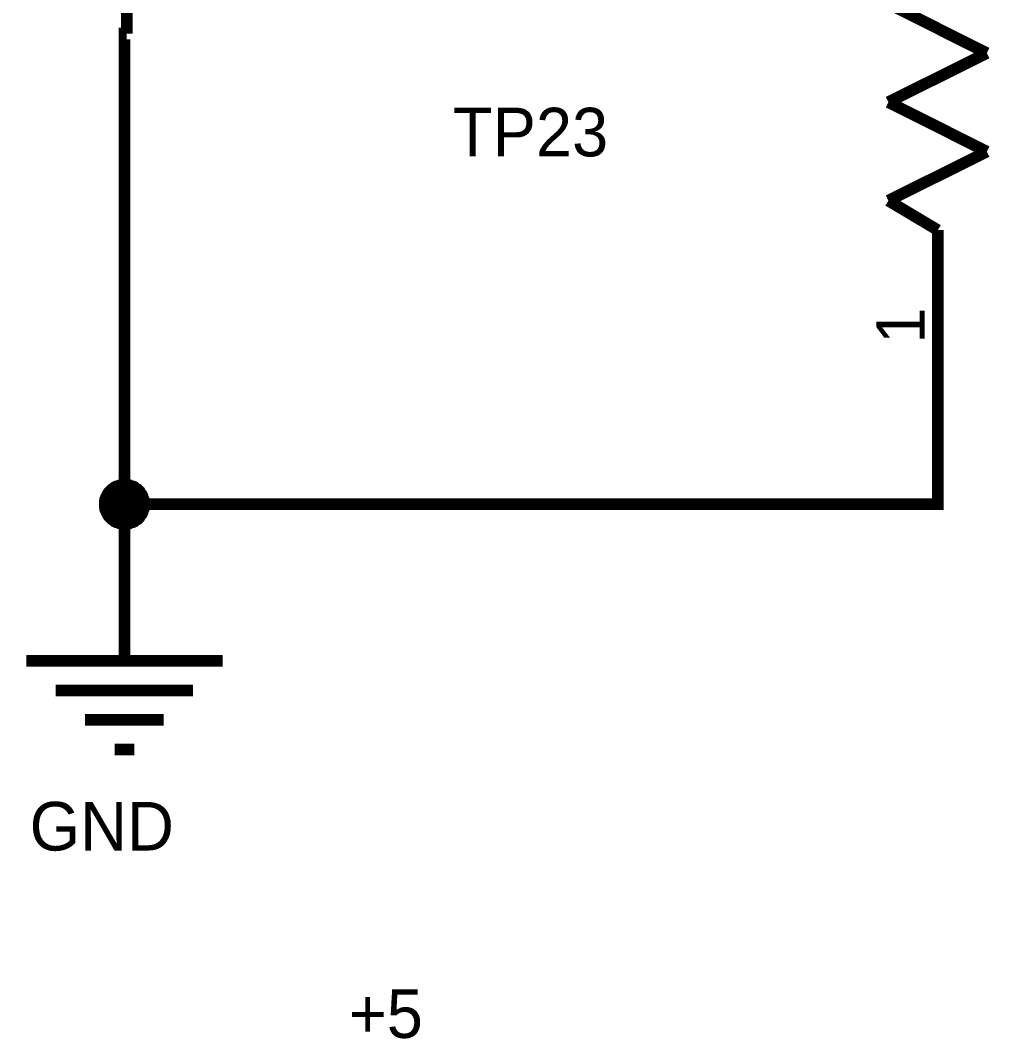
# Model space of a CAD drawing. Header units: millimetres. Extents: x 0 to 800, y 0 to 567.
# Drawn here: x 55.67 to 80.78, y 306.76 to 333.04 of the extents above; entities that cross this region are included whole.
import ezdxf

# ---------------------------------------------------------------- set-up
doc = ezdxf.new("R2010")
doc.units = ezdxf.units.MM
doc.layers.add('Sheet', color=255, linetype='Continuous')

msp = doc.modelspace()

# ---------------------------------------------------------------- linework, layer by layer
at = {"layer": 'Sheet'}
for points, const_width in [([(58.417, 337.785), (58.417, 332.7)], 0.3), ([(80.626, 332.196), (78.084, 333.473)], 0.3), ([(58.361, 319.048), (58.361, 320.549), (58.361, 332.7), (58.417, 332.7)], 0.3), ([(78.084, 330.931), (80.626, 332.196)], 0.3), ([(80.626, 329.654), (78.084, 330.931)], 0.3), ([(78.084, 328.388), (80.626, 329.654)], 0.3), ([(79.36, 327.627), (78.084, 328.388)], 0.3), ([(79.36, 327.627), (79.36, 322.542)], 0.3), ([(79.36, 327.627), (79.36, 326.865)], 0.3), ([(79.36, 322.542), (79.36, 320.549), (58.361, 320.549)], 0.3), ([(57.846, 320.549), (57.846, 320.571), (57.846, 320.605), (57.857, 320.627), (57.857, 320.65), (57.857, 320.672), (57.868, 320.694), (57.88, 320.728), (57.891, 320.75), (57.902, 320.773), (57.913, 320.795), (57.924, 320.806), (57.936, 320.829), (57.947, 320.851), (57.969, 320.874), (57.98, 320.885), (58.003, 320.907), (58.014, 320.918), (58.036, 320.941), (58.059, 320.952), (58.07, 320.963), (58.092, 320.986), (58.115, 320.997), (58.137, 321.008), (58.16, 321.008), (58.182, 321.019), (58.204, 321.03), (58.238, 321.042), (58.26, 321.042), (58.283, 321.042), (58.305, 321.053), (58.339, 321.053), (58.361, 321.053)], 0.3), ([(57.846, 320.549), (57.846, 320.571), (57.846, 320.605), (57.857, 320.627), (57.857, 320.65), (57.857, 320.672), (57.868, 320.694), (57.88, 320.728), (57.891, 320.75), (57.902, 320.773), (57.913, 320.795), (57.924, 320.806), (57.936, 320.829), (57.947, 320.851), (57.969, 320.874), (57.98, 320.885), (58.003, 320.907), (58.014, 320.918), (58.036, 320.941), (58.059, 320.952), (58.07, 320.963), (58.092, 320.986), (58.115, 320.997), (58.137, 321.008), (58.16, 321.008), (58.182, 321.019), (58.204, 321.03), (58.238, 321.042), (58.26, 321.042), (58.283, 321.042), (58.305, 321.053), (58.339, 321.053), (58.361, 321.053)], 0.3), ([(57.846, 320.549), (57.846, 320.571), (57.846, 320.605), (57.857, 320.627), (57.857, 320.65), (57.857, 320.672), (57.868, 320.694), (57.88, 320.728), (57.891, 320.75), (57.902, 320.773), (57.913, 320.795), (57.924, 320.806), (57.936, 320.829), (57.947, 320.851), (57.969, 320.874), (57.98, 320.885), (58.003, 320.907), (58.014, 320.918), (58.036, 320.941), (58.059, 320.952), (58.07, 320.963), (58.092, 320.986), (58.115, 320.997), (58.137, 321.008), (58.16, 321.008), (58.182, 321.019), (58.204, 321.03), (58.238, 321.042), (58.26, 321.042), (58.283, 321.042), (58.305, 321.053), (58.339, 321.053), (58.361, 321.053)], 0.3), ([(57.846, 320.549), (57.846, 320.571), (57.846, 320.605), (57.857, 320.627), (57.857, 320.65), (57.857, 320.672), (57.868, 320.694), (57.88, 320.728), (57.891, 320.75), (57.902, 320.773), (57.913, 320.795), (57.924, 320.806), (57.936, 320.829), (57.947, 320.851), (57.969, 320.874), (57.98, 320.885), (58.003, 320.907), (58.014, 320.918), (58.036, 320.941), (58.059, 320.952), (58.07, 320.963), (58.092, 320.986), (58.115, 320.997), (58.137, 321.008), (58.16, 321.008), (58.182, 321.019), (58.204, 321.03), (58.238, 321.042), (58.26, 321.042), (58.283, 321.042), (58.305, 321.053), (58.339, 321.053), (58.361, 321.053)], 0.3), ([(57.846, 320.549), (57.846, 320.571), (57.846, 320.605), (57.857, 320.627), (57.857, 320.65), (57.857, 320.672), (57.868, 320.694), (57.88, 320.728), (57.891, 320.75), (57.902, 320.773), (57.913, 320.795), (57.924, 320.806), (57.936, 320.829), (57.947, 320.851), (57.969, 320.874), (57.98, 320.885), (58.003, 320.907), (58.014, 320.918), (58.036, 320.941), (58.059, 320.952), (58.07, 320.963), (58.092, 320.986), (58.115, 320.997), (58.137, 321.008), (58.16, 321.008), (58.182, 321.019), (58.204, 321.03), (58.238, 321.042), (58.26, 321.042), (58.283, 321.042), (58.305, 321.053), (58.339, 321.053), (58.361, 321.053)], 0.0991), ([(57.846, 320.549), (57.846, 320.571), (57.846, 320.605), (57.857, 320.627), (57.857, 320.65), (57.857, 320.672), (57.868, 320.694), (57.88, 320.728), (57.891, 320.75), (57.902, 320.773), (57.913, 320.795), (57.924, 320.806), (57.936, 320.829), (57.947, 320.851), (57.969, 320.874), (57.98, 320.885), (58.003, 320.907), (58.014, 320.918), (58.036, 320.941), (58.059, 320.952), (58.07, 320.963), (58.092, 320.986), (58.115, 320.997), (58.137, 321.008), (58.16, 321.008), (58.182, 321.019), (58.204, 321.03), (58.238, 321.042), (58.26, 321.042), (58.283, 321.042), (58.305, 321.053), (58.339, 321.053), (58.361, 321.053)], 0.0991), ([(57.846, 320.549), (57.846, 320.571), (57.846, 320.605), (57.857, 320.627), (57.857, 320.65), (57.857, 320.672), (57.868, 320.694), (57.88, 320.728), (57.891, 320.75), (57.902, 320.773), (57.913, 320.795), (57.924, 320.806), (57.936, 320.829), (57.947, 320.851), (57.969, 320.874), (57.98, 320.885), (58.003, 320.907), (58.014, 320.918), (58.036, 320.941), (58.059, 320.952), (58.07, 320.963), (58.092, 320.986), (58.115, 320.997), (58.137, 321.008), (58.16, 321.008), (58.182, 321.019), (58.204, 321.03), (58.238, 321.042), (58.26, 321.042), (58.283, 321.042), (58.305, 321.053), (58.339, 321.053), (58.361, 321.053)], 0.0991), ([(57.846, 320.549), (57.846, 320.571), (57.846, 320.605), (57.857, 320.627), (57.857, 320.65), (57.857, 320.672), (57.868, 320.694), (57.88, 320.728), (57.891, 320.75), (57.902, 320.773), (57.913, 320.795), (57.924, 320.806), (57.936, 320.829), (57.947, 320.851), (57.969, 320.874), (57.98, 320.885), (58.003, 320.907), (58.014, 320.918), (58.036, 320.941), (58.059, 320.952), (58.07, 320.963), (58.092, 320.986), (58.115, 320.997), (58.137, 321.008), (58.16, 321.008), (58.182, 321.019), (58.204, 321.03), (58.238, 321.042), (58.26, 321.042), (58.283, 321.042), (58.305, 321.053), (58.339, 321.053), (58.361, 321.053)], 0.0991), ([(58.361, 321.053), (58.361, 321.053)], 0.3), ([(58.361, 321.053), (58.384, 321.053), (58.417, 321.053), (58.44, 321.042), (58.462, 321.042), (58.484, 321.042), (58.507, 321.03), (58.54, 321.019), (58.563, 321.008), (58.585, 321.008), (58.608, 320.997), (58.619, 320.986), (58.641, 320.963), (58.664, 320.952), (58.686, 320.941), (58.697, 320.918), (58.72, 320.907), (58.731, 320.885), (58.753, 320.874), (58.764, 320.851), (58.776, 320.829), (58.798, 320.806), (58.809, 320.795), (58.82, 320.773), (58.82, 320.75), (58.832, 320.728), (58.843, 320.694), (58.854, 320.672), (58.854, 320.65), (58.854, 320.627), (58.865, 320.605), (58.865, 320.571), (58.865, 320.549)], 0.3), ([(58.361, 321.053), (58.361, 321.053)], 0.3), ([(58.361, 321.053), (58.384, 321.053), (58.417, 321.053), (58.44, 321.042), (58.462, 321.042), (58.484, 321.042), (58.507, 321.03), (58.54, 321.019), (58.563, 321.008), (58.585, 321.008), (58.608, 320.997), (58.619, 320.986), (58.641, 320.963), (58.664, 320.952), (58.686, 320.941), (58.697, 320.918), (58.72, 320.907), (58.731, 320.885), (58.753, 320.874), (58.764, 320.851), (58.776, 320.829), (58.798, 320.806), (58.809, 320.795), (58.82, 320.773), (58.82, 320.75), (58.832, 320.728), (58.843, 320.694), (58.854, 320.672), (58.854, 320.65), (58.854, 320.627), (58.865, 320.605), (58.865, 320.571), (58.865, 320.549)], 0.3), ([(58.361, 321.053), (58.361, 321.053)], 0.3), ([(58.361, 321.053), (58.384, 321.053), (58.417, 321.053), (58.44, 321.042), (58.462, 321.042), (58.484, 321.042), (58.507, 321.03), (58.54, 321.019), (58.563, 321.008), (58.585, 321.008), (58.608, 320.997), (58.619, 320.986), (58.641, 320.963), (58.664, 320.952), (58.686, 320.941), (58.697, 320.918), (58.72, 320.907), (58.731, 320.885), (58.753, 320.874), (58.764, 320.851), (58.776, 320.829), (58.798, 320.806), (58.809, 320.795), (58.82, 320.773), (58.82, 320.75), (58.832, 320.728), (58.843, 320.694), (58.854, 320.672), (58.854, 320.65), (58.854, 320.627), (58.865, 320.605), (58.865, 320.571), (58.865, 320.549)], 0.3), ([(58.361, 321.053), (58.361, 321.053)], 0.3), ([(58.361, 321.053), (58.384, 321.053), (58.417, 321.053), (58.44, 321.042), (58.462, 321.042), (58.484, 321.042), (58.507, 321.03), (58.54, 321.019), (58.563, 321.008), (58.585, 321.008), (58.608, 320.997), (58.619, 320.986), (58.641, 320.963), (58.664, 320.952), (58.686, 320.941), (58.697, 320.918), (58.72, 320.907), (58.731, 320.885), (58.753, 320.874), (58.764, 320.851), (58.776, 320.829), (58.798, 320.806), (58.809, 320.795), (58.82, 320.773), (58.82, 320.75), (58.832, 320.728), (58.843, 320.694), (58.854, 320.672), (58.854, 320.65), (58.854, 320.627), (58.865, 320.605), (58.865, 320.571), (58.865, 320.549)], 0.3), ([(58.361, 321.053), (58.361, 321.053)], 0.0991), ([(58.361, 321.053), (58.384, 321.053), (58.417, 321.053), (58.44, 321.042), (58.462, 321.042), (58.484, 321.042), (58.507, 321.03), (58.54, 321.019), (58.563, 321.008), (58.585, 321.008), (58.608, 320.997), (58.619, 320.986), (58.641, 320.963), (58.664, 320.952), (58.686, 320.941), (58.697, 320.918), (58.72, 320.907), (58.731, 320.885), (58.753, 320.874), (58.764, 320.851), (58.776, 320.829), (58.798, 320.806), (58.809, 320.795), (58.82, 320.773), (58.82, 320.75), (58.832, 320.728), (58.843, 320.694), (58.854, 320.672), (58.854, 320.65), (58.854, 320.627), (58.865, 320.605), (58.865, 320.571), (58.865, 320.549)], 0.0991), ([(58.361, 321.053), (58.361, 321.053)], 0.0991), ([(58.361, 321.053), (58.384, 321.053), (58.417, 321.053), (58.44, 321.042), (58.462, 321.042), (58.484, 321.042), (58.507, 321.03), (58.54, 321.019), (58.563, 321.008), (58.585, 321.008), (58.608, 320.997), (58.619, 320.986), (58.641, 320.963), (58.664, 320.952), (58.686, 320.941), (58.697, 320.918), (58.72, 320.907), (58.731, 320.885), (58.753, 320.874), (58.764, 320.851), (58.776, 320.829), (58.798, 320.806), (58.809, 320.795), (58.82, 320.773), (58.82, 320.75), (58.832, 320.728), (58.843, 320.694), (58.854, 320.672), (58.854, 320.65), (58.854, 320.627), (58.865, 320.605), (58.865, 320.571), (58.865, 320.549)], 0.0991), ([(58.361, 321.053), (58.361, 321.053)], 0.0991), ([(58.361, 321.053), (58.384, 321.053), (58.417, 321.053), (58.44, 321.042), (58.462, 321.042), (58.484, 321.042), (58.507, 321.03), (58.54, 321.019), (58.563, 321.008), (58.585, 321.008), (58.608, 320.997), (58.619, 320.986), (58.641, 320.963), (58.664, 320.952), (58.686, 320.941), (58.697, 320.918), (58.72, 320.907), (58.731, 320.885), (58.753, 320.874), (58.764, 320.851), (58.776, 320.829), (58.798, 320.806), (58.809, 320.795), (58.82, 320.773), (58.82, 320.75), (58.832, 320.728), (58.843, 320.694), (58.854, 320.672), (58.854, 320.65), (58.854, 320.627), (58.865, 320.605), (58.865, 320.571), (58.865, 320.549)], 0.0991), ([(58.361, 321.053), (58.361, 321.053)], 0.0991), ([(58.361, 321.053), (58.384, 321.053), (58.417, 321.053), (58.44, 321.042), (58.462, 321.042), (58.484, 321.042), (58.507, 321.03), (58.54, 321.019), (58.563, 321.008), (58.585, 321.008), (58.608, 320.997), (58.619, 320.986), (58.641, 320.963), (58.664, 320.952), (58.686, 320.941), (58.697, 320.918), (58.72, 320.907), (58.731, 320.885), (58.753, 320.874), (58.764, 320.851), (58.776, 320.829), (58.798, 320.806), (58.809, 320.795), (58.82, 320.773), (58.82, 320.75), (58.832, 320.728), (58.843, 320.694), (58.854, 320.672), (58.854, 320.65), (58.854, 320.627), (58.865, 320.605), (58.865, 320.571), (58.865, 320.549)], 0.0991), ([(58.361, 320.045), (58.339, 320.045), (58.305, 320.045), (58.283, 320.056), (58.26, 320.056), (58.238, 320.056), (58.204, 320.067), (58.182, 320.078), (58.16, 320.09), (58.137, 320.09), (58.115, 320.101), (58.092, 320.112), (58.07, 320.134), (58.059, 320.146), (58.036, 320.157), (58.014, 320.179), (58.003, 320.19), (57.98, 320.213), (57.969, 320.224), (57.947, 320.246), (57.936, 320.269), (57.924, 320.291), (57.913, 320.302), (57.902, 320.325), (57.891, 320.347), (57.88, 320.37), (57.868, 320.403), (57.857, 320.426), (57.857, 320.448), (57.857, 320.47), (57.846, 320.493), (57.846, 320.526), (57.846, 320.549)], 0.3), ([(57.846, 320.549), (57.846, 320.549)], 0.3), ([(58.361, 320.045), (58.339, 320.045), (58.305, 320.045), (58.283, 320.056), (58.26, 320.056), (58.238, 320.056), (58.204, 320.067), (58.182, 320.078), (58.16, 320.09), (58.137, 320.09), (58.115, 320.101), (58.092, 320.112), (58.07, 320.134), (58.059, 320.146), (58.036, 320.157), (58.014, 320.179), (58.003, 320.19), (57.98, 320.213), (57.969, 320.224), (57.947, 320.246), (57.936, 320.269), (57.924, 320.291), (57.913, 320.302), (57.902, 320.325), (57.891, 320.347), (57.88, 320.37), (57.868, 320.403), (57.857, 320.426), (57.857, 320.448), (57.857, 320.47), (57.846, 320.493), (57.846, 320.526), (57.846, 320.549)], 0.3), ([(57.846, 320.549), (57.846, 320.549)], 0.3), ([(58.361, 320.045), (58.339, 320.045), (58.305, 320.045), (58.283, 320.056), (58.26, 320.056), (58.238, 320.056), (58.204, 320.067), (58.182, 320.078), (58.16, 320.09), (58.137, 320.09), (58.115, 320.101), (58.092, 320.112), (58.07, 320.134), (58.059, 320.146), (58.036, 320.157), (58.014, 320.179), (58.003, 320.19), (57.98, 320.213), (57.969, 320.224), (57.947, 320.246), (57.936, 320.269), (57.924, 320.291), (57.913, 320.302), (57.902, 320.325), (57.891, 320.347), (57.88, 320.37), (57.868, 320.403), (57.857, 320.426), (57.857, 320.448), (57.857, 320.47), (57.846, 320.493), (57.846, 320.526), (57.846, 320.549)], 0.3), ([(57.846, 320.549), (57.846, 320.549)], 0.3), ([(58.361, 320.045), (58.339, 320.045), (58.305, 320.045), (58.283, 320.056), (58.26, 320.056), (58.238, 320.056), (58.204, 320.067), (58.182, 320.078), (58.16, 320.09), (58.137, 320.09), (58.115, 320.101), (58.092, 320.112), (58.07, 320.134), (58.059, 320.146), (58.036, 320.157), (58.014, 320.179), (58.003, 320.19), (57.98, 320.213), (57.969, 320.224), (57.947, 320.246), (57.936, 320.269), (57.924, 320.291), (57.913, 320.302), (57.902, 320.325), (57.891, 320.347), (57.88, 320.37), (57.868, 320.403), (57.857, 320.426), (57.857, 320.448), (57.857, 320.47), (57.846, 320.493), (57.846, 320.526), (57.846, 320.549)], 0.3), ([(57.846, 320.549), (57.846, 320.549)], 0.3), ([(58.865, 320.549), (58.865, 320.526), (58.865, 320.493), (58.854, 320.47), (58.854, 320.448), (58.854, 320.426), (58.843, 320.403), (58.832, 320.37), (58.82, 320.347), (58.82, 320.325), (58.809, 320.302), (58.798, 320.291), (58.776, 320.269), (58.764, 320.246), (58.753, 320.224), (58.731, 320.213), (58.72, 320.19), (58.697, 320.179), (58.686, 320.157), (58.664, 320.146), (58.641, 320.134), (58.619, 320.112), (58.608, 320.101), (58.585, 320.09), (58.563, 320.09), (58.54, 320.078), (58.507, 320.067), (58.484, 320.056), (58.462, 320.056), (58.44, 320.056), (58.417, 320.045), (58.384, 320.045), (58.361, 320.045)], 0.3), ([(58.865, 320.549), (58.865, 320.526), (58.865, 320.493), (58.854, 320.47), (58.854, 320.448), (58.854, 320.426), (58.843, 320.403), (58.832, 320.37), (58.82, 320.347), (58.82, 320.325), (58.809, 320.302), (58.798, 320.291), (58.776, 320.269), (58.764, 320.246), (58.753, 320.224), (58.731, 320.213), (58.72, 320.19), (58.697, 320.179), (58.686, 320.157), (58.664, 320.146), (58.641, 320.134), (58.619, 320.112), (58.608, 320.101), (58.585, 320.09), (58.563, 320.09), (58.54, 320.078), (58.507, 320.067), (58.484, 320.056), (58.462, 320.056), (58.44, 320.056), (58.417, 320.045), (58.384, 320.045), (58.361, 320.045)], 0.3), ([(58.865, 320.549), (58.865, 320.526), (58.865, 320.493), (58.854, 320.47), (58.854, 320.448), (58.854, 320.426), (58.843, 320.403), (58.832, 320.37), (58.82, 320.347), (58.82, 320.325), (58.809, 320.302), (58.798, 320.291), (58.776, 320.269), (58.764, 320.246), (58.753, 320.224), (58.731, 320.213), (58.72, 320.19), (58.697, 320.179), (58.686, 320.157), (58.664, 320.146), (58.641, 320.134), (58.619, 320.112), (58.608, 320.101), (58.585, 320.09), (58.563, 320.09), (58.54, 320.078), (58.507, 320.067), (58.484, 320.056), (58.462, 320.056), (58.44, 320.056), (58.417, 320.045), (58.384, 320.045), (58.361, 320.045)], 0.3), ([(58.865, 320.549), (58.865, 320.526), (58.865, 320.493), (58.854, 320.47), (58.854, 320.448), (58.854, 320.426), (58.843, 320.403), (58.832, 320.37), (58.82, 320.347), (58.82, 320.325), (58.809, 320.302), (58.798, 320.291), (58.776, 320.269), (58.764, 320.246), (58.753, 320.224), (58.731, 320.213), (58.72, 320.19), (58.697, 320.179), (58.686, 320.157), (58.664, 320.146), (58.641, 320.134), (58.619, 320.112), (58.608, 320.101), (58.585, 320.09), (58.563, 320.09), (58.54, 320.078), (58.507, 320.067), (58.484, 320.056), (58.462, 320.056), (58.44, 320.056), (58.417, 320.045), (58.384, 320.045), (58.361, 320.045)], 0.3), ([(58.865, 320.549), (58.865, 320.549), (58.865, 320.549), (58.865, 320.549), (58.865, 320.549), (58.865, 320.549), (58.865, 320.549), (58.865, 320.549), (58.865, 320.549), (58.865, 320.549), (58.865, 320.549), (58.865, 320.549), (58.865, 320.549), (58.865, 320.549), (58.865, 320.549), (58.865, 320.549), (58.865, 320.549), (58.865, 320.549), (58.865, 320.549), (58.865, 320.549), (58.865, 320.549), (58.865, 320.549), (58.865, 320.549), (58.865, 320.549), (58.865, 320.549), (58.865, 320.549), (58.865, 320.549), (58.865, 320.549), (58.865, 320.549), (58.865, 320.549), (58.865, 320.549), (58.865, 320.549), (58.865, 320.549)], 0.3), ([(58.865, 320.549), (58.865, 320.549)], 0.3), ([(58.865, 320.549), (58.865, 320.549), (58.865, 320.549), (58.865, 320.549), (58.865, 320.549), (58.865, 320.549), (58.865, 320.549), (58.865, 320.549), (58.865, 320.549), (58.865, 320.549), (58.865, 320.549), (58.865, 320.549), (58.865, 320.549), (58.865, 320.549), (58.865, 320.549), (58.865, 320.549), (58.865, 320.549), (58.865, 320.549), (58.865, 320.549), (58.865, 320.549), (58.865, 320.549), (58.865, 320.549), (58.865, 320.549), (58.865, 320.549), (58.865, 320.549), (58.865, 320.549), (58.865, 320.549), (58.865, 320.549), (58.865, 320.549), (58.865, 320.549), (58.865, 320.549), (58.865, 320.549), (58.865, 320.549)], 0.3), ([(58.865, 320.549), (58.865, 320.549)], 0.3), ([(58.865, 320.549), (58.865, 320.549), (58.865, 320.549), (58.865, 320.549), (58.865, 320.549), (58.865, 320.549), (58.865, 320.549), (58.865, 320.549), (58.865, 320.549), (58.865, 320.549), (58.865, 320.549), (58.865, 320.549), (58.865, 320.549), (58.865, 320.549), (58.865, 320.549), (58.865, 320.549), (58.865, 320.549), (58.865, 320.549), (58.865, 320.549), (58.865, 320.549), (58.865, 320.549), (58.865, 320.549), (58.865, 320.549), (58.865, 320.549), (58.865, 320.549), (58.865, 320.549), (58.865, 320.549), (58.865, 320.549), (58.865, 320.549), (58.865, 320.549), (58.865, 320.549), (58.865, 320.549), (58.865, 320.549)], 0.3), ([(58.865, 320.549), (58.865, 320.549)], 0.3), ([(58.865, 320.549), (58.865, 320.549), (58.865, 320.549), (58.865, 320.549), (58.865, 320.549), (58.865, 320.549), (58.865, 320.549), (58.865, 320.549), (58.865, 320.549), (58.865, 320.549), (58.865, 320.549), (58.865, 320.549), (58.865, 320.549), (58.865, 320.549), (58.865, 320.549), (58.865, 320.549), (58.865, 320.549), (58.865, 320.549), (58.865, 320.549), (58.865, 320.549), (58.865, 320.549), (58.865, 320.549), (58.865, 320.549), (58.865, 320.549), (58.865, 320.549), (58.865, 320.549), (58.865, 320.549), (58.865, 320.549), (58.865, 320.549), (58.865, 320.549), (58.865, 320.549), (58.865, 320.549), (58.865, 320.549)], 0.3), ([(58.865, 320.549), (58.865, 320.549)], 0.3), ([(58.361, 320.045), (58.339, 320.045), (58.305, 320.045), (58.283, 320.056), (58.26, 320.056), (58.238, 320.056), (58.204, 320.067), (58.182, 320.078), (58.16, 320.09), (58.137, 320.09), (58.115, 320.101), (58.092, 320.112), (58.07, 320.134), (58.059, 320.146), (58.036, 320.157), (58.014, 320.179), (58.003, 320.19), (57.98, 320.213), (57.969, 320.224), (57.947, 320.246), (57.936, 320.269), (57.924, 320.291), (57.913, 320.302), (57.902, 320.325), (57.891, 320.347), (57.88, 320.37), (57.868, 320.403), (57.857, 320.426), (57.857, 320.448), (57.857, 320.47), (57.846, 320.493), (57.846, 320.526), (57.846, 320.549)], 0.0991), ([(57.846, 320.549), (57.846, 320.549)], 0.0991), ([(58.361, 320.045), (58.339, 320.045), (58.305, 320.045), (58.283, 320.056), (58.26, 320.056), (58.238, 320.056), (58.204, 320.067), (58.182, 320.078), (58.16, 320.09), (58.137, 320.09), (58.115, 320.101), (58.092, 320.112), (58.07, 320.134), (58.059, 320.146), (58.036, 320.157), (58.014, 320.179), (58.003, 320.19), (57.98, 320.213), (57.969, 320.224), (57.947, 320.246), (57.936, 320.269), (57.924, 320.291), (57.913, 320.302), (57.902, 320.325), (57.891, 320.347), (57.88, 320.37), (57.868, 320.403), (57.857, 320.426), (57.857, 320.448), (57.857, 320.47), (57.846, 320.493), (57.846, 320.526), (57.846, 320.549)], 0.0991), ([(57.846, 320.549), (57.846, 320.549)], 0.0991), ([(58.361, 320.045), (58.339, 320.045), (58.305, 320.045), (58.283, 320.056), (58.26, 320.056), (58.238, 320.056), (58.204, 320.067), (58.182, 320.078), (58.16, 320.09), (58.137, 320.09), (58.115, 320.101), (58.092, 320.112), (58.07, 320.134), (58.059, 320.146), (58.036, 320.157), (58.014, 320.179), (58.003, 320.19), (57.98, 320.213), (57.969, 320.224), (57.947, 320.246), (57.936, 320.269), (57.924, 320.291), (57.913, 320.302), (57.902, 320.325), (57.891, 320.347), (57.88, 320.37), (57.868, 320.403), (57.857, 320.426), (57.857, 320.448), (57.857, 320.47), (57.846, 320.493), (57.846, 320.526), (57.846, 320.549)], 0.0991), ([(57.846, 320.549), (57.846, 320.549)], 0.0991), ([(58.361, 320.045), (58.339, 320.045), (58.305, 320.045), (58.283, 320.056), (58.26, 320.056), (58.238, 320.056), (58.204, 320.067), (58.182, 320.078), (58.16, 320.09), (58.137, 320.09), (58.115, 320.101), (58.092, 320.112), (58.07, 320.134), (58.059, 320.146), (58.036, 320.157), (58.014, 320.179), (58.003, 320.19), (57.98, 320.213), (57.969, 320.224), (57.947, 320.246), (57.936, 320.269), (57.924, 320.291), (57.913, 320.302), (57.902, 320.325), (57.891, 320.347), (57.88, 320.37), (57.868, 320.403), (57.857, 320.426), (57.857, 320.448), (57.857, 320.47), (57.846, 320.493), (57.846, 320.526), (57.846, 320.549)], 0.0991), ([(57.846, 320.549), (57.846, 320.549)], 0.0991), ([(58.865, 320.549), (58.865, 320.526), (58.865, 320.493), (58.854, 320.47), (58.854, 320.448), (58.854, 320.426), (58.843, 320.403), (58.832, 320.37), (58.82, 320.347), (58.82, 320.325), (58.809, 320.302), (58.798, 320.291), (58.776, 320.269), (58.764, 320.246), (58.753, 320.224), (58.731, 320.213), (58.72, 320.19), (58.697, 320.179), (58.686, 320.157), (58.664, 320.146), (58.641, 320.134), (58.619, 320.112), (58.608, 320.101), (58.585, 320.09), (58.563, 320.09), (58.54, 320.078), (58.507, 320.067), (58.484, 320.056), (58.462, 320.056), (58.44, 320.056), (58.417, 320.045), (58.384, 320.045), (58.361, 320.045)], 0.0991), ([(58.865, 320.549), (58.865, 320.526), (58.865, 320.493), (58.854, 320.47), (58.854, 320.448), (58.854, 320.426), (58.843, 320.403), (58.832, 320.37), (58.82, 320.347), (58.82, 320.325), (58.809, 320.302), (58.798, 320.291), (58.776, 320.269), (58.764, 320.246), (58.753, 320.224), (58.731, 320.213), (58.72, 320.19), (58.697, 320.179), (58.686, 320.157), (58.664, 320.146), (58.641, 320.134), (58.619, 320.112), (58.608, 320.101), (58.585, 320.09), (58.563, 320.09), (58.54, 320.078), (58.507, 320.067), (58.484, 320.056), (58.462, 320.056), (58.44, 320.056), (58.417, 320.045), (58.384, 320.045), (58.361, 320.045)], 0.0991), ([(58.865, 320.549), (58.865, 320.526), (58.865, 320.493), (58.854, 320.47), (58.854, 320.448), (58.854, 320.426), (58.843, 320.403), (58.832, 320.37), (58.82, 320.347), (58.82, 320.325), (58.809, 320.302), (58.798, 320.291), (58.776, 320.269), (58.764, 320.246), (58.753, 320.224), (58.731, 320.213), (58.72, 320.19), (58.697, 320.179), (58.686, 320.157), (58.664, 320.146), (58.641, 320.134), (58.619, 320.112), (58.608, 320.101), (58.585, 320.09), (58.563, 320.09), (58.54, 320.078), (58.507, 320.067), (58.484, 320.056), (58.462, 320.056), (58.44, 320.056), (58.417, 320.045), (58.384, 320.045), (58.361, 320.045)], 0.0991), ([(58.865, 320.549), (58.865, 320.526), (58.865, 320.493), (58.854, 320.47), (58.854, 320.448), (58.854, 320.426), (58.843, 320.403), (58.832, 320.37), (58.82, 320.347), (58.82, 320.325), (58.809, 320.302), (58.798, 320.291), (58.776, 320.269), (58.764, 320.246), (58.753, 320.224), (58.731, 320.213), (58.72, 320.19), (58.697, 320.179), (58.686, 320.157), (58.664, 320.146), (58.641, 320.134), (58.619, 320.112), (58.608, 320.101), (58.585, 320.09), (58.563, 320.09), (58.54, 320.078), (58.507, 320.067), (58.484, 320.056), (58.462, 320.056), (58.44, 320.056), (58.417, 320.045), (58.384, 320.045), (58.361, 320.045)], 0.0991), ([(58.865, 320.549), (58.865, 320.549), (58.865, 320.549), (58.865, 320.549), (58.865, 320.549), (58.865, 320.549), (58.865, 320.549), (58.865, 320.549), (58.865, 320.549), (58.865, 320.549), (58.865, 320.549), (58.865, 320.549), (58.865, 320.549), (58.865, 320.549), (58.865, 320.549), (58.865, 320.549), (58.865, 320.549), (58.865, 320.549), (58.865, 320.549), (58.865, 320.549), (58.865, 320.549), (58.865, 320.549), (58.865, 320.549), (58.865, 320.549), (58.865, 320.549), (58.865, 320.549), (58.865, 320.549), (58.865, 320.549), (58.865, 320.549), (58.865, 320.549), (58.865, 320.549), (58.865, 320.549), (58.865, 320.549)], 0.0991), ([(58.865, 320.549), (58.865, 320.549)], 0.0991), ([(58.865, 320.549), (58.865, 320.549), (58.865, 320.549), (58.865, 320.549), (58.865, 320.549), (58.865, 320.549), (58.865, 320.549), (58.865, 320.549), (58.865, 320.549), (58.865, 320.549), (58.865, 320.549), (58.865, 320.549), (58.865, 320.549), (58.865, 320.549), (58.865, 320.549), (58.865, 320.549), (58.865, 320.549), (58.865, 320.549), (58.865, 320.549), (58.865, 320.549), (58.865, 320.549), (58.865, 320.549), (58.865, 320.549), (58.865, 320.549), (58.865, 320.549), (58.865, 320.549), (58.865, 320.549), (58.865, 320.549), (58.865, 320.549), (58.865, 320.549), (58.865, 320.549), (58.865, 320.549), (58.865, 320.549)], 0.0991), ([(58.865, 320.549), (58.865, 320.549)], 0.0991), ([(58.865, 320.549), (58.865, 320.549), (58.865, 320.549), (58.865, 320.549), (58.865, 320.549), (58.865, 320.549), (58.865, 320.549), (58.865, 320.549), (58.865, 320.549), (58.865, 320.549), (58.865, 320.549), (58.865, 320.549), (58.865, 320.549), (58.865, 320.549), (58.865, 320.549), (58.865, 320.549), (58.865, 320.549), (58.865, 320.549), (58.865, 320.549), (58.865, 320.549), (58.865, 320.549), (58.865, 320.549), (58.865, 320.549), (58.865, 320.549), (58.865, 320.549), (58.865, 320.549), (58.865, 320.549), (58.865, 320.549), (58.865, 320.549), (58.865, 320.549), (58.865, 320.549), (58.865, 320.549), (58.865, 320.549)], 0.0991), ([(58.865, 320.549), (58.865, 320.549)], 0.0991), ([(58.865, 320.549), (58.865, 320.549), (58.865, 320.549), (58.865, 320.549), (58.865, 320.549), (58.865, 320.549), (58.865, 320.549), (58.865, 320.549), (58.865, 320.549), (58.865, 320.549), (58.865, 320.549), (58.865, 320.549), (58.865, 320.549), (58.865, 320.549), (58.865, 320.549), (58.865, 320.549), (58.865, 320.549), (58.865, 320.549), (58.865, 320.549), (58.865, 320.549), (58.865, 320.549), (58.865, 320.549), (58.865, 320.549), (58.865, 320.549), (58.865, 320.549), (58.865, 320.549), (58.865, 320.549), (58.865, 320.549), (58.865, 320.549), (58.865, 320.549), (58.865, 320.549), (58.865, 320.549), (58.865, 320.549)], 0.0991), ([(58.865, 320.549), (58.865, 320.549)], 0.0991), ([(58.361, 319.048), (58.361, 316.506)], 0.3), ([(55.819, 316.506), (60.892, 316.506)], 0.3), ([(56.58, 315.744), (60.131, 315.744)], 0.3), ([(57.342, 314.983), (59.369, 314.983)], 0.3), ([(58.104, 314.221), (58.608, 314.221)], 0.3)]:
    msp.add_lwpolyline(points, dxfattribs=dict(at, const_width=const_width))
at = {"layer": 'Sheet', "const_width": 0.508}
msp.add_lwpolyline([(58.097, 320.553, 1), (58.605, 320.553, 1)], format="xyb", close=True, dxfattribs=at)

# ---------------------------------------------------------------- texts
at = {"layer": 'Sheet'}
for s, p in [('TP23', (66.839, 329.531)), ('GND', (55.908, 311.612)), ('+5', (64.151, 306.774))]:
    msp.add_text(s, height=1.2543, dxfattribs=at).set_placement(p)
msp.add_text('1', height=1.254, rotation=90, dxfattribs=at).set_placement((79.024, 324.693))

doc.saveas('drawing.dxf')
